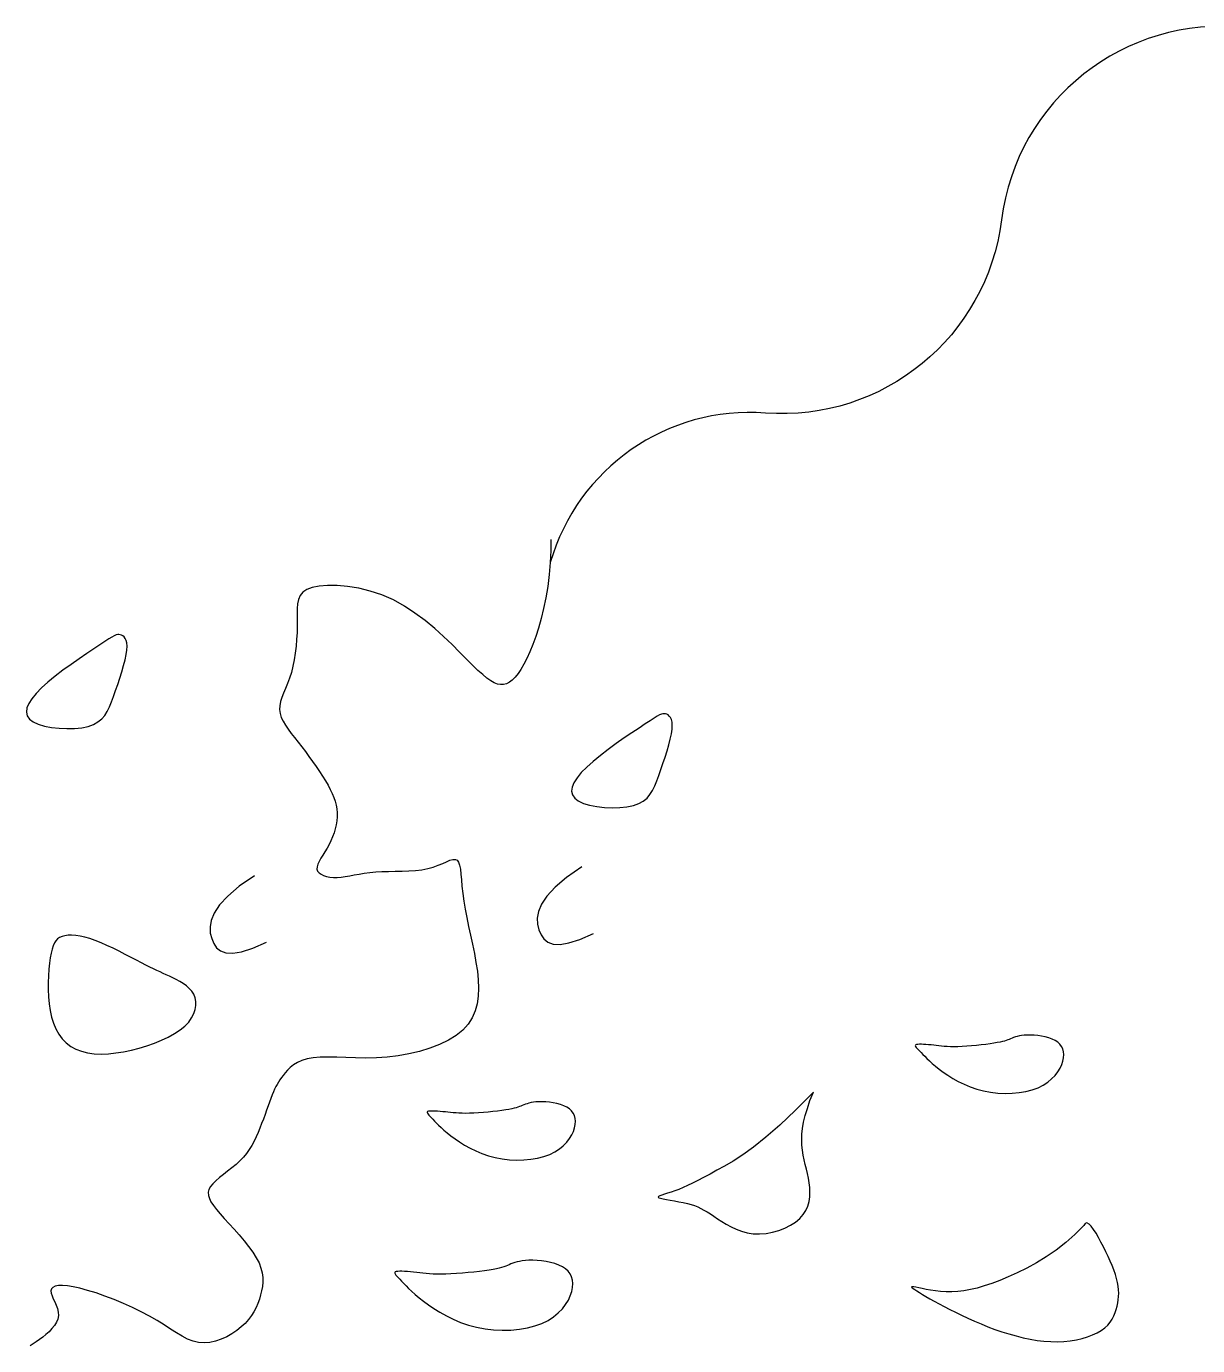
# Model space of a CAD drawing. Extents: x 38.2 to 46.7, y 0 to 11.
# Drawn here: x 39.352 to 40.423, y 6.702 to 7.908 of the extents above; entities that cross this region are included whole.
import ezdxf

# ---------------------------------------------------------------- set-up
doc = ezdxf.new("R2010")
doc.units = 0
doc.header["$MEASUREMENT"] = 0
doc.layers.add('TELV1', color=1, linetype='CONTINUOUS')
doc.layers.add('TELV3', color=3, linetype='CONTINUOUS')

msp = doc.modelspace()

# ---------------------------------------------------------------- linework, layer by layer
at = {"layer": 'TELV1'}
for points in [[(39.366, 7.3029), (39.3611, 7.2978), (39.3572, 7.2931), (39.3544, 7.2887), (39.3527, 7.2846), (39.3522, 7.2809), (39.353, 7.2775), (39.355, 7.2745), (39.3583, 7.2719), (39.363, 7.2698), (39.3687, 7.2681), (39.3751, 7.2668), (39.3821, 7.2661), (39.3892, 7.2658), (39.3962, 7.2659), (39.4028, 7.2666), (39.4087, 7.2678), (39.4137, 7.2696), (39.4177, 7.2718), (39.4211, 7.2746), (39.4239, 7.2778), (39.4262, 7.2815), (39.4282, 7.2857), (39.4301, 7.2903), (39.4319, 7.2952), (39.4338, 7.3006), (39.4358, 7.3062), (39.4377, 7.312), (39.4395, 7.3177), (39.4411, 7.3233), (39.4425, 7.3285), (39.4435, 7.3334), (39.4441, 7.3376), (39.4443, 7.3412), (39.444, 7.3441), (39.4434, 7.3464), (39.4426, 7.3482), (39.4415, 7.3496), (39.4403, 7.3505), (39.4391, 7.3512), (39.438, 7.3516), (39.4369, 7.3518), (39.4357, 7.3518), (39.4343, 7.3514), (39.4326, 7.3507), (39.4305, 7.3494), (39.4276, 7.3477), (39.424, 7.3454), (39.4194, 7.3424), (39.4138, 7.3387), (39.4074, 7.3344), (39.4004, 7.3296), (39.3931, 7.3245), (39.3857, 7.3191), (39.3786, 7.3136), (39.3719, 7.3082)], [(39.8645, 7.2305), (39.8595, 7.2255), (39.8557, 7.2207), (39.8528, 7.2163), (39.8512, 7.2122), (39.8507, 7.2085), (39.8514, 7.2051), (39.8535, 7.2021), (39.8568, 7.1996), (39.8614, 7.1974), (39.8671, 7.1957), (39.8736, 7.1945), (39.8806, 7.1937), (39.8877, 7.1934), (39.8947, 7.1936), (39.9013, 7.1943), (39.9072, 7.1955), (39.9121, 7.1972), (39.9162, 7.1995), (39.9196, 7.2022), (39.9223, 7.2055), (39.9247, 7.2092), (39.9267, 7.2133), (39.9285, 7.2179), (39.9304, 7.2229), (39.9323, 7.2283), (39.9342, 7.2339), (39.9362, 7.2396), (39.938, 7.2453), (39.9396, 7.2509), (39.9409, 7.2562), (39.942, 7.261), (39.9426, 7.2652), (39.9427, 7.2688), (39.9425, 7.2717), (39.9419, 7.274), (39.941, 7.2758), (39.94, 7.2772), (39.9388, 7.2782), (39.9376, 7.2788), (39.9364, 7.2792), (39.9353, 7.2794), (39.9342, 7.2794), (39.9328, 7.279), (39.9311, 7.2783), (39.9289, 7.2771), (39.9261, 7.2754), (39.9225, 7.273), (39.9179, 7.27), (39.9123, 7.2663), (39.9058, 7.262), (39.8988, 7.2572), (39.8915, 7.2521), (39.8842, 7.2467), (39.8771, 7.2413), (39.8704, 7.2358)], [(39.4152, 7.0721), (39.4102, 7.0738), (39.4056, 7.0751), (39.4013, 7.0761), (39.3973, 7.0767), (39.3936, 7.0769), (39.3903, 7.0768), (39.3874, 7.0764), (39.3848, 7.0758), (39.3826, 7.0748), (39.3807, 7.0736), (39.3791, 7.0719), (39.3778, 7.0698), (39.3766, 7.0673), (39.3757, 7.0642), (39.3749, 7.0606), (39.3741, 7.0563), (39.3734, 7.0513), (39.3729, 7.0458), (39.3724, 7.0399), (39.3722, 7.0337), (39.3721, 7.0272), (39.3724, 7.0207), (39.373, 7.0143), (39.3739, 7.0081), (39.3752, 7.0021), (39.377, 6.9965), (39.3792, 6.9913), (39.3819, 6.9866), (39.385, 6.9823), (39.3887, 6.9785), (39.3928, 6.9753), (39.3974, 6.9727), (39.4026, 6.9708), (39.4082, 6.9694), (39.4142, 6.9686), (39.4206, 6.9683), (39.4273, 6.9686), (39.4341, 6.9693), (39.4411, 6.9703), (39.4482, 6.9718), (39.4554, 6.9736), (39.4624, 6.9758), (39.4693, 6.9782), (39.4758, 6.9809), (39.482, 6.9838), (39.4876, 6.987), (39.4927, 6.9903), (39.497, 6.9939), (39.5006, 6.9975), (39.5033, 7.0013), (39.5053, 7.0052), (39.5066, 7.009), (39.5072, 7.0127), (39.5072, 7.0163), (39.5065, 7.0197), (39.5053, 7.0229), (39.5034, 7.0257), (39.5012, 7.0283), (39.4985, 7.0307), (39.4956, 7.0328), (39.4925, 7.0347), (39.4893, 7.0364), (39.4861, 7.038), (39.483, 7.0394), (39.4801, 7.0408), (39.4773, 7.042), (39.4744, 7.0433), (39.4715, 7.0446), (39.4684, 7.0461), (39.4651, 7.0477), (39.4615, 7.0495), (39.4574, 7.0516), (39.4528, 7.054), (39.4479, 7.0566), (39.4426, 7.0594), (39.4371, 7.0622), (39.4315, 7.065), (39.4259, 7.0676), (39.4205, 7.07)], [(40.2038, 6.975), (40.2003, 6.975), (40.197, 6.975), (40.1941, 6.9752), (40.1913, 6.9753), (40.1888, 6.9756), (40.1864, 6.9758), (40.184, 6.9761), (40.1817, 6.9763), (40.1793, 6.9766), (40.1769, 6.9768), (40.1746, 6.977), (40.1724, 6.9771), (40.1704, 6.9772), (40.1686, 6.9772), (40.1672, 6.9771), (40.166, 6.9769), (40.1653, 6.9767), (40.165, 6.9763), (40.1649, 6.9758), (40.1652, 6.9752), (40.1658, 6.9744), (40.1666, 6.9735), (40.1676, 6.9724), (40.1688, 6.9711), (40.1702, 6.9696), (40.1717, 6.968), (40.1735, 6.9662), (40.1755, 6.9641), (40.1778, 6.962), (40.1804, 6.9596), (40.1834, 6.9571), (40.1868, 6.9545), (40.1905, 6.9517), (40.1947, 6.9489), (40.1993, 6.946), (40.2042, 6.9433), (40.2095, 6.9407), (40.2151, 6.9383), (40.221, 6.9362), (40.2272, 6.9346), (40.2337, 6.9334), (40.2402, 6.9326), (40.2469, 6.9323), (40.2535, 6.9325), (40.2599, 6.9331), (40.266, 6.9341), (40.2718, 6.9356), (40.2771, 6.9375), (40.2818, 6.9398), (40.2859, 6.9425), (40.2895, 6.9455), (40.2926, 6.9486), (40.2951, 6.9519), (40.2972, 6.9553), (40.2987, 6.9586), (40.2998, 6.9618), (40.3004, 6.9649), (40.3006, 6.9678), (40.3004, 6.9704), (40.2997, 6.9729), (40.2986, 6.9752), (40.2971, 6.9772), (40.2951, 6.9791), (40.2928, 6.9806), (40.29, 6.982), (40.287, 6.9831), (40.2837, 6.984), (40.2803, 6.9846), (40.2768, 6.9851), (40.2734, 6.9854), (40.2702, 6.9856), (40.2672, 6.9856), (40.2645, 6.9854), (40.2621, 6.9852), (40.26, 6.9848), (40.2581, 6.9844), (40.2564, 6.9839), (40.2548, 6.9833), (40.2534, 6.9828), (40.252, 6.9822), (40.2507, 6.9817), (40.2494, 6.9812), (40.248, 6.9806), (40.2464, 6.9801), (40.2445, 6.9796), (40.2424, 6.9791), (40.2398, 6.9787), (40.2368, 6.9781), (40.2333, 6.9776), (40.2294, 6.9771), (40.2252, 6.9766), (40.2209, 6.9762), (40.2164, 6.9758), (40.212, 6.9755), (40.2078, 6.9752)], [(39.7574, 6.9141), (39.7539, 6.914), (39.7506, 6.9141), (39.7477, 6.9142), (39.745, 6.9144), (39.7424, 6.9146), (39.74, 6.9148), (39.7376, 6.9151), (39.7353, 6.9154), (39.7329, 6.9156), (39.7305, 6.9158), (39.7282, 6.916), (39.726, 6.9161), (39.724, 6.9162), (39.7223, 6.9162), (39.7208, 6.9161), (39.7197, 6.916), (39.7189, 6.9157), (39.7186, 6.9153), (39.7185, 6.9148), (39.7188, 6.9142), (39.7194, 6.9134), (39.7202, 6.9125), (39.7212, 6.9114), (39.7224, 6.9102), (39.7238, 6.9087), (39.7253, 6.907), (39.7271, 6.9052), (39.7291, 6.9032), (39.7314, 6.901), (39.734, 6.8987), (39.737, 6.8962), (39.7404, 6.8935), (39.7441, 6.8907), (39.7483, 6.8879), (39.7529, 6.8851), (39.7578, 6.8823), (39.7631, 6.8797), (39.7687, 6.8773), (39.7746, 6.8753), (39.7808, 6.8736), (39.7873, 6.8724), (39.7938, 6.8717), (39.8005, 6.8714), (39.8071, 6.8715), (39.8135, 6.8721), (39.8196, 6.8731), (39.8254, 6.8746), (39.8307, 6.8765), (39.8354, 6.8789), (39.8395, 6.8815), (39.8431, 6.8845), (39.8462, 6.8877), (39.8487, 6.891), (39.8508, 6.8943), (39.8523, 6.8976), (39.8534, 6.9009), (39.854, 6.9039), (39.8542, 6.9068), (39.854, 6.9095), (39.8533, 6.912), (39.8522, 6.9142), (39.8507, 6.9163), (39.8487, 6.9181), (39.8464, 6.9197), (39.8436, 6.921), (39.8406, 6.9221), (39.8373, 6.923), (39.8339, 6.9237), (39.8304, 6.9242), (39.827, 6.9245), (39.8238, 6.9246), (39.8208, 6.9246), (39.8181, 6.9245), (39.8157, 6.9242), (39.8136, 6.9239), (39.8117, 6.9234), (39.81, 6.9229), (39.8084, 6.9224), (39.807, 6.9218), (39.8056, 6.9213), (39.8043, 6.9207), (39.803, 6.9202), (39.8016, 6.9197), (39.8, 6.9192), (39.7981, 6.9187), (39.796, 6.9182), (39.7934, 6.9177), (39.7904, 6.9172), (39.7869, 6.9167), (39.783, 6.9162), (39.7788, 6.9157), (39.7745, 6.9152), (39.77, 6.9148), (39.7656, 6.9145), (39.7614, 6.9142)], [(39.7357, 6.7671), (39.7314, 6.767), (39.7275, 6.7671), (39.724, 6.7672), (39.7207, 6.7675), (39.7177, 6.7677), (39.7147, 6.768), (39.7119, 6.7683), (39.7091, 6.7687), (39.7062, 6.7689), (39.7034, 6.7692), (39.7006, 6.7694), (39.698, 6.7696), (39.6956, 6.7697), (39.6935, 6.7697), (39.6917, 6.7696), (39.6903, 6.7694), (39.6895, 6.7691), (39.689, 6.7686), (39.689, 6.768), (39.6894, 6.7673), (39.69, 6.7663), (39.691, 6.7652), (39.6922, 6.7639), (39.6937, 6.7624), (39.6953, 6.7606), (39.6972, 6.7586), (39.6993, 6.7564), (39.7017, 6.754), (39.7044, 6.7514), (39.7076, 6.7486), (39.7112, 6.7456), (39.7152, 6.7424), (39.7197, 6.7391), (39.7248, 6.7357), (39.7303, 6.7323), (39.7362, 6.729), (39.7425, 6.7258), (39.7492, 6.723), (39.7563, 6.7206), (39.7637, 6.7186), (39.7715, 6.7171), (39.7794, 6.7162), (39.7873, 6.7158), (39.7952, 6.716), (39.8029, 6.7167), (39.8103, 6.718), (39.8172, 6.7198), (39.8236, 6.722), (39.8292, 6.7248), (39.8342, 6.7281), (39.8385, 6.7316), (39.8422, 6.7354), (39.8452, 6.7394), (39.8477, 6.7434), (39.8495, 6.7474), (39.8508, 6.7512), (39.8516, 6.7549), (39.8518, 6.7584), (39.8515, 6.7616), (39.8507, 6.7646), (39.8494, 6.7673), (39.8476, 6.7697), (39.8452, 6.7719), (39.8424, 6.7738), (39.8391, 6.7754), (39.8354, 6.7768), (39.8315, 6.7778), (39.8274, 6.7786), (39.8233, 6.7792), (39.8192, 6.7796), (39.8153, 6.7798), (39.8117, 6.7798), (39.8085, 6.7796), (39.8056, 6.7793), (39.8031, 6.7788), (39.8008, 6.7783), (39.7987, 6.7777), (39.7969, 6.7771), (39.7952, 6.7764), (39.7935, 6.7757), (39.792, 6.7751), (39.7904, 6.7744), (39.7886, 6.7738), (39.7867, 6.7732), (39.7845, 6.7726), (39.7819, 6.772), (39.7789, 6.7714), (39.7753, 6.7708), (39.7711, 6.7702), (39.7664, 6.7696), (39.7614, 6.769), (39.7561, 6.7685), (39.7508, 6.768), (39.7455, 6.7676), (39.7404, 6.7673)]]:
    msp.add_lwpolyline(points, close=True, dxfattribs=at)
for points in [[(39.8599, 7.1393), (39.846, 7.1296), (39.8355, 7.1207), (39.828, 7.1126), (39.8231, 7.1053), (39.8203, 7.0986), (39.8193, 7.0925), (39.8196, 7.087), (39.8208, 7.0819), (39.8227, 7.0774), (39.8253, 7.0735), (39.8289, 7.0706), (39.8337, 7.0688), (39.8401, 7.0685), (39.8482, 7.0698), (39.8583, 7.0731), (39.8707, 7.0785)], [(39.5607, 7.1313), (39.5468, 7.1216), (39.5363, 7.1127), (39.5288, 7.1046), (39.5239, 7.0972), (39.5211, 7.0905), (39.5201, 7.0845), (39.5204, 7.0789), (39.5217, 7.0739), (39.5235, 7.0694), (39.5261, 7.0655), (39.5297, 7.0626), (39.5345, 7.0608), (39.5409, 7.0605), (39.549, 7.0618), (39.5592, 7.0651), (39.5716, 7.0705)], [(40.0717, 6.9334), (40.0554, 6.9169), (40.041, 6.9033), (40.0283, 6.8922), (40.0171, 6.8833), (40.0071, 6.8761), (39.9984, 6.8704), (39.9906, 6.8658), (39.9835, 6.862), (39.9772, 6.8585), (39.9714, 6.8554), (39.9661, 6.8527), (39.9612, 6.8503), (39.9567, 6.8481), (39.9526, 6.8463), (39.9487, 6.8446), (39.9451, 6.8432), (39.9416, 6.842), (39.9384, 6.841), (39.9355, 6.8401), (39.9331, 6.8393), (39.9313, 6.8386), (39.9302, 6.838), (39.9299, 6.8374), (39.9304, 6.8369), (39.932, 6.8364), (39.9344, 6.8358), (39.9374, 6.8353), (39.9409, 6.8347), (39.9448, 6.834), (39.9488, 6.8333), (39.9527, 6.8325), (39.9565, 6.8317), (39.9599, 6.8307), (39.9631, 6.8297), (39.966, 6.8285), (39.9689, 6.8272), (39.9716, 6.8257), (39.9745, 6.824), (39.9775, 6.8221), (39.9806, 6.82), (39.9841, 6.8177), (39.9879, 6.8152), (39.992, 6.8127), (39.9964, 6.8103), (40.001, 6.8081), (40.006, 6.8063), (40.0112, 6.8049), (40.0167, 6.8041), (40.0225, 6.8039), (40.0284, 6.8044), (40.0343, 6.8055), (40.0401, 6.8071), (40.0456, 6.8092), (40.0508, 6.8118), (40.0554, 6.8147), (40.0593, 6.818), (40.0624, 6.8215), (40.0648, 6.8253), (40.0666, 6.8293), (40.0677, 6.8335), (40.0684, 6.8377), (40.0686, 6.842), (40.0684, 6.8463), (40.0679, 6.8506), (40.0672, 6.8549), (40.0663, 6.859), (40.0653, 6.8632), (40.0642, 6.8674), (40.0633, 6.8717), (40.0624, 6.876), (40.0617, 6.8804), (40.0612, 6.8851), (40.0611, 6.8899), (40.0612, 6.8949), (40.0618, 6.9002), (40.0628, 6.9059), (40.0643, 6.912), (40.0662, 6.9186), (40.0686, 6.9257), (40.0717, 6.9334)], [(40.3189, 6.8117), (40.3108, 6.8034), (40.3024, 6.7959), (40.2936, 6.7891), (40.2846, 6.783), (40.2756, 6.7775), (40.2668, 6.7727), (40.2581, 6.7684), (40.2499, 6.7646), (40.2421, 6.7614), (40.2348, 6.7586), (40.2279, 6.7563), (40.2214, 6.7544), (40.2152, 6.753), (40.2093, 6.7519), (40.2037, 6.7513), (40.1983, 6.751), (40.193, 6.751), (40.1879, 6.7513), (40.1832, 6.7518), (40.1787, 6.7525), (40.1747, 6.7532), (40.1711, 6.7539), (40.168, 6.7546), (40.1655, 6.7551), (40.1636, 6.7555), (40.1623, 6.7556), (40.1616, 6.7555), (40.1615, 6.7552), (40.1619, 6.7547), (40.1628, 6.754), (40.1643, 6.753), (40.1662, 6.7518), (40.1686, 6.7503), (40.1714, 6.7486), (40.1746, 6.7467), (40.1782, 6.7446), (40.1822, 6.7424), (40.1866, 6.74), (40.1913, 6.7375), (40.1963, 6.7349), (40.2016, 6.7323), (40.2071, 6.7296), (40.2129, 6.7268), (40.2189, 6.7242), (40.225, 6.7216), (40.2313, 6.719), (40.2377, 6.7166), (40.2441, 6.7144), (40.2505, 6.7124), (40.257, 6.7106), (40.2634, 6.709), (40.2698, 6.7076), (40.2762, 6.7066), (40.2825, 6.7058), (40.2887, 6.7054), (40.2948, 6.7053), (40.3008, 6.7055), (40.3066, 6.7061), (40.3122, 6.707), (40.3175, 6.7083), (40.3224, 6.7097), (40.327, 6.7115), (40.3312, 6.7135), (40.3349, 6.7156), (40.3381, 6.718), (40.3408, 6.7206), (40.343, 6.7232), (40.3449, 6.726), (40.3464, 6.7289), (40.3476, 6.7319), (40.3486, 6.7348), (40.3494, 6.7378), (40.35, 6.7408), (40.3504, 6.7437), (40.3507, 6.7467), (40.3508, 6.7498), (40.3507, 6.7529), (40.3503, 6.7562), (40.3497, 6.7596), (40.3489, 6.7632), (40.3478, 6.7669), (40.3464, 6.7709), (40.3448, 6.7749), (40.343, 6.7791), (40.3411, 6.7833), (40.339, 6.7876), (40.3369, 6.792), (40.3346, 6.7963), (40.3323, 6.8005), (40.3301, 6.8045), (40.3278, 6.808), (40.3257, 6.8109), (40.3237, 6.8129), (40.3218, 6.8139), (40.3202, 6.8135), (40.3189, 6.8117)]]:
    msp.add_lwpolyline(points, dxfattribs=at)
at = {"layer": 'TELV3'}
msp.add_lwpolyline([(42.4903, 7.0271, 0.367664), (42.1643, 7.5576, -0.1961), (42.0338, 7.6624, -0.127196), (42.006, 7.7698, 0.35863), (41.9596, 7.826, 0.096698), (41.8061, 7.826, -0.124946), (41.3943, 7.849, 0.233549), (41.0553, 7.7962, -0.271516), (40.8982, 7.7831, 0.068587), (40.5513, 7.8943, 0.016153), (40.466, 7.9064, 0.409459), (40.2437, 7.7308, -0.399697), (40.0278, 7.5542, 0.355272), (39.8312, 7.4175, 0.7252)], format="xyb", dxfattribs=at)
msp.add_lwpolyline([(39.8317, 7.4387), (39.8317, 7.4285), (39.8312, 7.4175), (39.8302, 7.4066), (39.8288, 7.3957), (39.827, 7.3853), (39.825, 7.3755), (39.8228, 7.3663), (39.8204, 7.3577), (39.8179, 7.3498), (39.8152, 7.3425), (39.8125, 7.3358), (39.8098, 7.3298), (39.807, 7.3246), (39.8043, 7.3199), (39.8017, 7.316), (39.799, 7.3128), (39.7964, 7.3101), (39.7938, 7.3082), (39.7911, 7.3068), (39.7884, 7.3061), (39.7857, 7.306), (39.7829, 7.3065), (39.78, 7.3076), (39.7768, 7.3094), (39.7733, 7.3119), (39.7694, 7.3151), (39.7651, 7.319), (39.7602, 7.3237), (39.7546, 7.3292), (39.7483, 7.3355), (39.7414, 7.3425), (39.7337, 7.3498), (39.7255, 7.3572), (39.7168, 7.3645), (39.7075, 7.3714), (39.6978, 7.3778), (39.6877, 7.3834), (39.6772, 7.3879), (39.6666, 7.3914), (39.6561, 7.394), (39.6459, 7.3957), (39.6364, 7.3966), (39.6276, 7.3967), (39.6199, 7.3961), (39.6136, 7.3948), (39.6086, 7.3929), (39.6051, 7.3905), (39.6026, 7.3875), (39.6011, 7.3839), (39.6002, 7.3799), (39.5999, 7.3754), (39.5999, 7.3705), (39.5999, 7.3652), (39.5999, 7.3595), (39.5997, 7.3535), (39.5993, 7.3473), (39.5988, 7.341), (39.598, 7.3348), (39.5971, 7.3286), (39.5959, 7.3227), (39.5945, 7.3171), (39.5928, 7.3119), (39.591, 7.307), (39.5891, 7.3025), (39.5874, 7.2982), (39.5858, 7.2942), (39.5846, 7.2904), (39.5839, 7.2867), (39.5837, 7.2831), (39.5842, 7.2795), (39.5853, 7.276), (39.5869, 7.2725), (39.589, 7.2689), (39.5915, 7.2652), (39.5944, 7.2614), (39.5974, 7.2575), (39.6006, 7.2535), (39.6039, 7.2492), (39.6073, 7.2448), (39.6106, 7.2402), (39.6139, 7.2357), (39.6171, 7.2311), (39.6201, 7.2266), (39.623, 7.2222), (39.6256, 7.218), (39.628, 7.214), (39.63, 7.2102), (39.6318, 7.2065), (39.6333, 7.2029), (39.6345, 7.1993), (39.6354, 7.1959), (39.636, 7.1924), (39.6363, 7.1888), (39.6363, 7.1852), (39.636, 7.1816), (39.6354, 7.1779), (39.6346, 7.1742), (39.6335, 7.1705), (39.6322, 7.1669), (39.6307, 7.1633), (39.629, 7.1598), (39.6271, 7.1565), (39.6251, 7.1532), (39.6232, 7.1501), (39.6214, 7.1472), (39.6199, 7.1444), (39.6187, 7.1419), (39.618, 7.1395), (39.6179, 7.1374), (39.6185, 7.1355), (39.6198, 7.1339), (39.6216, 7.1326), (39.6239, 7.1315), (39.6266, 7.1306), (39.6296, 7.1301), (39.6329, 7.1298), (39.6364, 7.1298), (39.64, 7.1301), (39.6438, 7.1306), (39.6478, 7.1313), (39.652, 7.132), (39.6564, 7.1328), (39.6611, 7.1336), (39.6662, 7.1343), (39.6716, 7.1348), (39.6773, 7.1351), (39.6833, 7.1352), (39.6895, 7.1353), (39.6957, 7.1355), (39.7019, 7.1357), (39.708, 7.1361), (39.7138, 7.1368), (39.7192, 7.1378), (39.7242, 7.1392), (39.7288, 7.1408), (39.7328, 7.1425), (39.7364, 7.1441), (39.7395, 7.1454), (39.7422, 7.1461), (39.7444, 7.1462), (39.7461, 7.1454), (39.7474, 7.1436), (39.7483, 7.1408), (39.749, 7.1372), (39.7495, 7.1327), (39.7499, 7.1275), (39.7504, 7.1216), (39.7511, 7.1151), (39.752, 7.1081), (39.7533, 7.1008), (39.7548, 7.093), (39.7565, 7.085), (39.7583, 7.0769), (39.7601, 7.0686), (39.7618, 7.0603), (39.7632, 7.0521), (39.7645, 7.0441), (39.7653, 7.0362), (39.7656, 7.0286), (39.7653, 7.0213), (39.7644, 7.0143), (39.7626, 7.0077), (39.7599, 7.0014), (39.7561, 6.9956), (39.7512, 6.9902), (39.7451, 6.9853), (39.738, 6.9809), (39.7299, 6.977), (39.7211, 6.9736), (39.7117, 6.9707), (39.702, 6.9684), (39.692, 6.9666), (39.682, 6.9655), (39.6722, 6.9648), (39.6625, 6.9646), (39.6532, 6.9648), (39.6443, 6.965), (39.6359, 6.9653), (39.628, 6.9655), (39.6209, 6.9654), (39.6145, 6.9649), (39.6089, 6.9638), (39.6041, 6.9623), (39.6, 6.9605), (39.5965, 6.9583), (39.5935, 6.956), (39.591, 6.9536), (39.5888, 6.9512), (39.587, 6.9488), (39.5854, 6.9467), (39.5839, 6.9446), (39.5826, 6.9426), (39.5814, 6.9406), (39.5802, 6.9385), (39.5791, 6.9362), (39.578, 6.9337), (39.5769, 6.9309), (39.5757, 6.9278), (39.5745, 6.9244), (39.5732, 6.9208), (39.5718, 6.9169), (39.5704, 6.9129), (39.5689, 6.9088), (39.5673, 6.9047), (39.5657, 6.9005), (39.5641, 6.8965), (39.5623, 6.8925), (39.5604, 6.8886), (39.5583, 6.8848), (39.556, 6.8811), (39.5535, 6.8774), (39.5506, 6.8739), (39.5474, 6.8706), (39.5439, 6.8673), (39.5401, 6.8642), (39.5362, 6.8611), (39.5323, 6.8582), (39.5287, 6.8553), (39.5254, 6.8525), (39.5226, 6.8498), (39.5205, 6.8471), (39.5191, 6.8445), (39.5185, 6.8419), (39.5186, 6.8391), (39.5195, 6.8363), (39.521, 6.8332), (39.5232, 6.8299), (39.5259, 6.8263), (39.5293, 6.8223), (39.5332, 6.8179), (39.5376, 6.8131), (39.5421, 6.8081), (39.5467, 6.8029), (39.5512, 6.7976), (39.5554, 6.7923), (39.5592, 6.7871), (39.5624, 6.7821), (39.5649, 6.7773), (39.5666, 6.7727), (39.5677, 6.7683), (39.5683, 6.764), (39.5684, 6.7599), (39.568, 6.7559), (39.5673, 6.752), (39.5664, 6.7481), (39.5652, 6.7442), (39.5638, 6.7404), (39.5622, 6.7366), (39.5602, 6.7328), (39.5579, 6.7292), (39.5552, 6.7256), (39.5521, 6.7221), (39.5485, 6.7188), (39.5445, 6.7155), (39.5401, 6.7126), (39.5354, 6.7099), (39.5304, 6.7076), (39.5252, 6.7059), (39.52, 6.7047), (39.5147, 6.7043), (39.5096, 6.7046), (39.5046, 6.7058), (39.4996, 6.7077), (39.4946, 6.7103), (39.4894, 6.7134), (39.4839, 6.7169), (39.4781, 6.7207), (39.4718, 6.7247), (39.4648, 6.7288), (39.4573, 6.7328), (39.4492, 6.7367), (39.4409, 6.7404), (39.4324, 6.7439), (39.424, 6.7471), (39.4159, 6.7499), (39.4082, 6.7523), (39.4012, 6.7542), (39.395, 6.7556), (39.3897, 6.7564), (39.3852, 6.7568), (39.3815, 6.7566), (39.3786, 6.7561), (39.3765, 6.755), (39.3752, 6.7536), (39.3747, 6.7518), (39.3749, 6.7497), (39.3757, 6.7473), (39.3768, 6.7446), (39.3782, 6.7417), (39.3795, 6.7387), (39.3807, 6.7356), (39.3814, 6.7324), (39.3815, 6.7292), (39.3809, 6.7261), (39.3797, 6.7231), (39.3779, 6.7201), (39.3756, 6.7173), (39.373, 6.7145), (39.3701, 6.7119), (39.3672, 6.7095), (39.3642, 6.7073), (39.3613, 6.7052), (39.3585, 6.7033), (39.3556, 6.7015)], dxfattribs=at)

doc.saveas('drawing.dxf')
